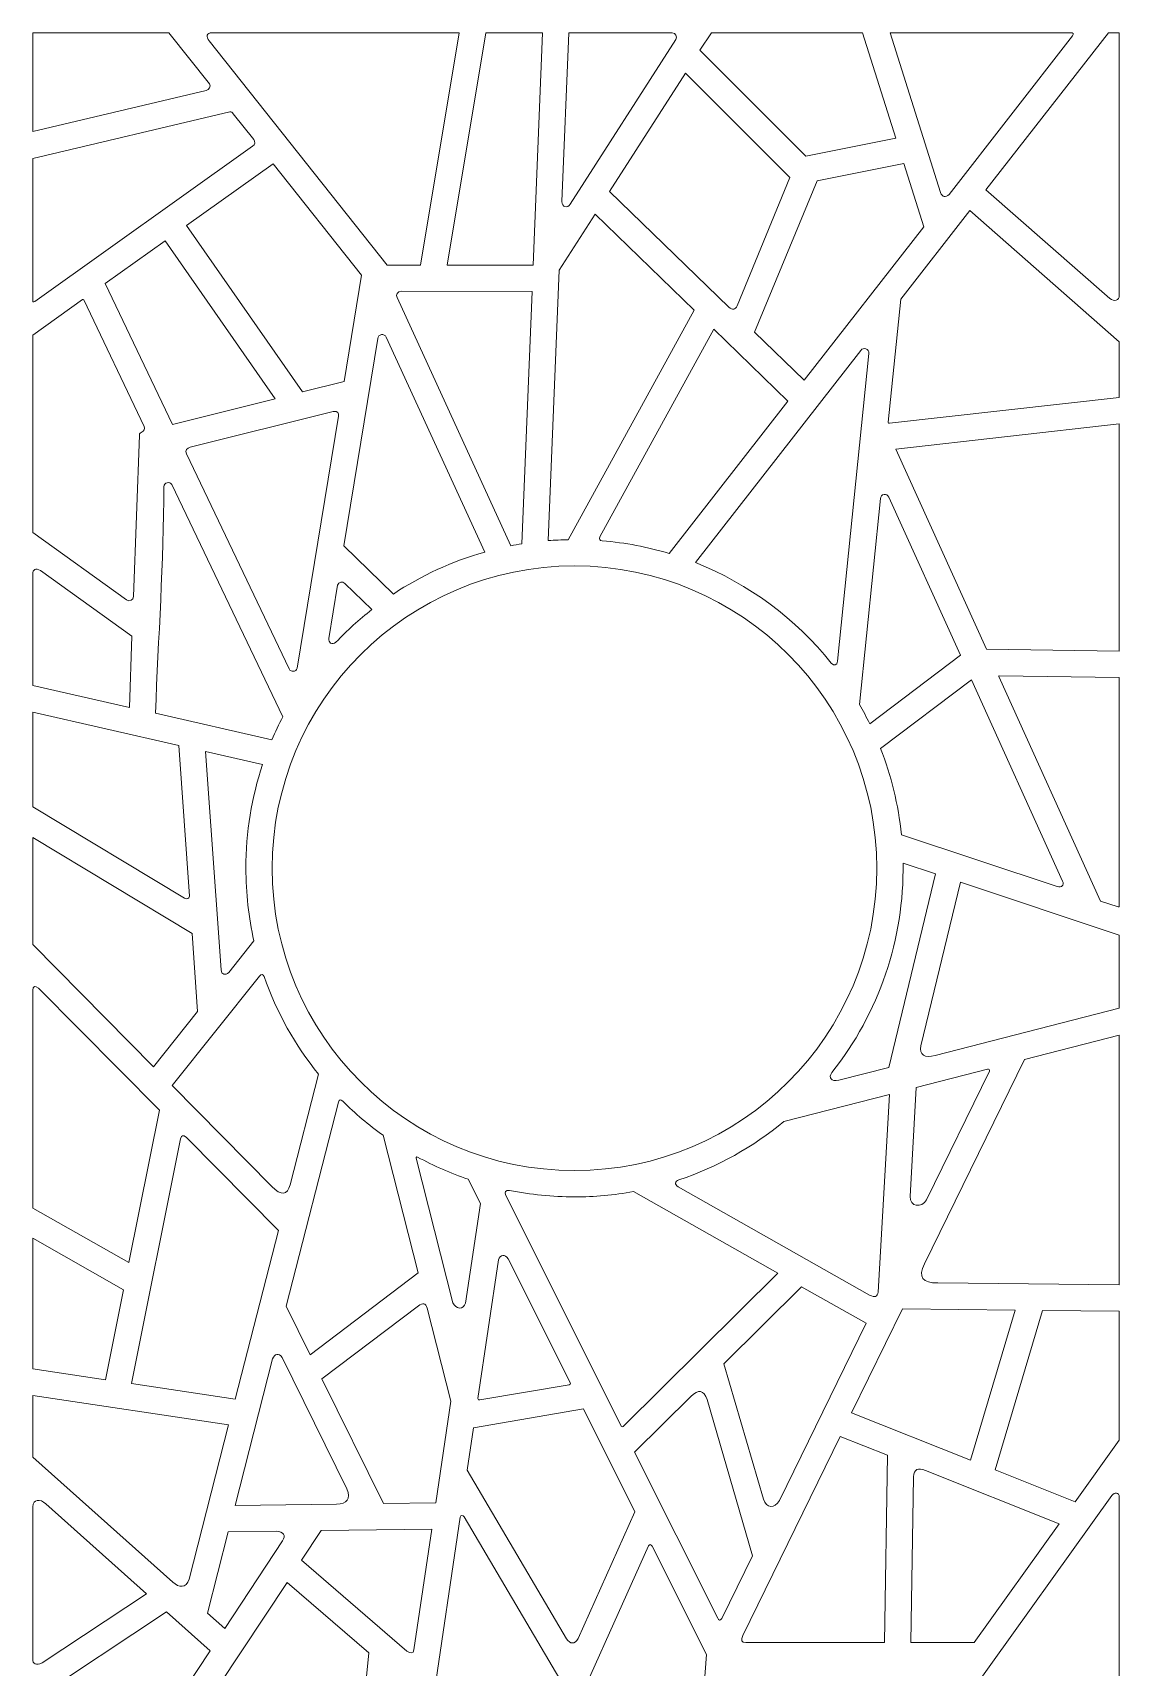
# Model space of a CAD drawing. Header units: centimetres. Extents: x -82 to 82, y -108 to 108.
# Drawn here: x 7.4 to 81.8, y -4 to 107.9 of the extents above; entities that cross this region are included whole.
import ezdxf

# ---------------------------------------------------------------- set-up
doc = ezdxf.new("R2010")
doc.units = ezdxf.units.CM
doc.header["$MEASUREMENT"] = 0
doc.layers.add('layer 1', color=7, linetype='Continuous')

msp = doc.modelspace()

# ---------------------------------------------------------------- linework, layer by layer
at = {"layer": 'layer 1', "color": 250, "lineweight": 9}
for points, knots in [([(19.27281, 103.94986), (19.48691, 103.98312), (19.59017, 104.21389), (19.49714, 104.4024), (19.49714, 104.4024), (19.49714, 104.4024), (16.7199, 107.89956), (16.7199, 107.89956), (16.7199, 107.89956), (16.7199, 107.89956), (7.39115, 107.89957), (7.39115, 107.89957), (7.39115, 107.89957), (7.39115, 107.89957), (7.39116, 101.14327), (7.39116, 101.14327), (7.39116, 101.14327), (7.39116, 101.14327), (19.27281, 103.94986), (19.27281, 103.94986)], [0, 0, 0, 0, 0.166666667, 0.166666667, 0.166666667, 0.166666667, 0.333333333, 0.333333333, 0.333333333, 0.333333333, 0.5, 0.5, 0.5, 0.5, 0.666666667, 0.666666667, 0.666666667, 0.666666667, 1, 1, 1, 1]), ([(19.46612, 107.33578), (19.46612, 107.33578), (31.65025, 91.99327), (31.65025, 91.99327), (31.65025, 91.99327), (31.65025, 91.99327), (33.95481, 91.98834), (33.95481, 91.98834), (33.95481, 91.98834), (33.95481, 91.98834), (36.58906, 107.89959), (36.58906, 107.89959), (36.58906, 107.89959), (36.58906, 107.89959), (19.67442, 107.89956), (19.67442, 107.89956), (19.67442, 107.89956), (19.27434, 107.88577), (19.26483, 107.63364), (19.46612, 107.33578)], [0, 0, 0, 0, 0.166666667, 0.166666667, 0.166666667, 0.166666667, 0.333333333, 0.333333333, 0.333333333, 0.333333333, 0.5, 0.5, 0.5, 0.5, 0.666666667, 0.666666667, 0.666666667, 0.666666667, 1, 1, 1, 1]), ([(41.65308, 91.97192), (41.65308, 91.97192), (42.29973, 107.89957), (42.29973, 107.89957), (42.29973, 107.89957), (42.29973, 107.89957), (38.41349, 107.89957), (38.41349, 107.89957), (38.41349, 107.89957), (38.41349, 107.89957), (35.77853, 91.98444), (35.77853, 91.98444), (35.77853, 91.98444), (35.77853, 91.98444), (41.65308, 91.97192), (41.65308, 91.97192)], [0, 0, 0, 0, 0.2, 0.2, 0.2, 0.2, 0.4, 0.4, 0.4, 0.4, 0.6, 0.6, 0.6, 0.6, 1, 1, 1, 1]), ([(51.42652, 107.43818), (51.55037, 107.6303), (51.41357, 107.9006), (51.17407, 107.9006), (51.17407, 107.9006), (51.17407, 107.9006), (44.10122, 107.89957), (44.10122, 107.89957), (44.10122, 107.89957), (44.10122, 107.89957), (43.632, 96.34245), (43.632, 96.34245), (43.632, 96.34245), (43.60883, 95.93878), (44.00709, 95.86374), (44.19298, 96.15418), (44.19298, 96.15418), (44.19298, 96.15418), (51.42652, 107.43818), (51.42652, 107.43818)], [0, 0, 0, 0, 0.166666667, 0.166666667, 0.166666667, 0.166666667, 0.333333333, 0.333333333, 0.333333333, 0.333333333, 0.5, 0.5, 0.5, 0.5, 0.666666667, 0.666666667, 0.666666667, 0.666666667, 1, 1, 1, 1]), ([(64.2154, 107.89958), (64.2154, 107.89958), (53.8603, 107.89957), (53.8603, 107.89957), (53.8603, 107.89957), (53.8603, 107.89957), (53.07569, 106.69532), (53.07569, 106.69532), (53.07569, 106.69532), (53.07569, 106.69532), (60.32661, 99.44752), (60.32661, 99.44752), (60.32661, 99.44752), (60.32661, 99.44752), (66.48485, 100.68016), (66.48485, 100.68016), (66.48485, 100.68016), (66.48485, 100.68016), (64.2154, 107.89958), (64.2154, 107.89958)], [0, 0, 0, 0, 0.166666667, 0.166666667, 0.166666667, 0.166666667, 0.333333333, 0.333333333, 0.333333333, 0.333333333, 0.5, 0.5, 0.5, 0.5, 0.666666667, 0.666666667, 0.666666667, 0.666666667, 1, 1, 1, 1]), ([(78.59621, 107.68035), (78.59621, 107.68035), (70.13336, 96.82374), (70.13336, 96.82374), (70.13336, 96.82374), (69.87924, 96.59995), (69.68259, 96.64293), (69.54339, 96.95266), (69.54339, 96.95266), (69.54339, 96.95266), (66.10216, 107.89956), (66.10216, 107.89956), (66.10216, 107.89956), (66.10216, 107.89956), (78.47073, 107.89955), (78.47073, 107.89955), (78.47073, 107.89955), (78.60288, 107.896), (78.69719, 107.81753), (78.59621, 107.68035)], [0, 0, 0, 0, 0.166666667, 0.166666667, 0.166666667, 0.166666667, 0.333333333, 0.333333333, 0.333333333, 0.333333333, 0.5, 0.5, 0.5, 0.5, 0.666666667, 0.666666667, 0.666666667, 0.666666667, 1, 1, 1, 1]), ([(81.13198, 89.70665), (81.13198, 89.70665), (72.66283, 97.14086), (72.66283, 97.14086), (72.66283, 97.14086), (72.66283, 97.14086), (81.04937, 107.89957), (81.04937, 107.89957), (81.04937, 107.89957), (81.04937, 107.89957), (81.79114, 107.89957), (81.79114, 107.89957), (81.79114, 107.89957), (81.79114, 107.89957), (81.79112, 89.89421), (81.79112, 89.89421), (81.79112, 89.89421), (81.78378, 89.58641), (81.46133, 89.44871), (81.13198, 89.70665)], [0, 0, 0, 0, 0.166666667, 0.166666667, 0.166666667, 0.166666667, 0.333333333, 0.333333333, 0.333333333, 0.333333333, 0.5, 0.5, 0.5, 0.5, 0.666666667, 0.666666667, 0.666666667, 0.666666667, 1, 1, 1, 1]), ([(55.05213, 89.10625), (55.05213, 89.10625), (46.89103, 97.02784), (46.89103, 97.02784), (46.89103, 97.02784), (46.89103, 97.02784), (52.08912, 105.13661), (52.08912, 105.13661), (52.08912, 105.13661), (52.08912, 105.13661), (59.23954, 97.98918), (59.23954, 97.98918), (59.23954, 97.98918), (59.23954, 97.98918), (55.61651, 89.19834), (55.61651, 89.19834), (55.61651, 89.19834), (55.49933, 88.9217), (55.31121, 88.891), (55.05213, 89.10625)], [0, 0, 0, 0, 0.166666667, 0.166666667, 0.166666667, 0.166666667, 0.333333333, 0.333333333, 0.333333333, 0.333333333, 0.5, 0.5, 0.5, 0.5, 0.666666667, 0.666666667, 0.666666667, 0.666666667, 1, 1, 1, 1]), ([(7.39114, 89.53974), (7.39114, 89.53974), (7.39114, 99.29375), (7.39114, 99.29375), (7.39114, 99.29375), (7.39114, 99.29375), (20.88266, 102.4806), (20.88266, 102.4806), (20.88266, 102.4806), (20.9797, 102.49242), (21.07543, 102.4296), (21.12277, 102.35486), (21.12277, 102.35486), (21.12277, 102.35486), (22.52311, 100.59206), (22.52311, 100.59206), (22.52311, 100.59206), (22.64993, 100.45221), (22.61576, 100.22551), (22.4501, 100.1303), (22.4501, 100.1303), (22.4501, 100.1303), (7.53793, 89.50176), (7.53793, 89.50176), (7.53793, 89.50176), (7.4529, 89.44879), (7.39285, 89.47315), (7.39114, 89.53974)], [0, 0, 0, 0, 0.125, 0.125, 0.125, 0.125, 0.25, 0.25, 0.25, 0.25, 0.375, 0.375, 0.375, 0.375, 0.5, 0.5, 0.5, 0.5, 0.625, 0.625, 0.625, 0.625, 0.75, 0.75, 0.75, 0.75, 1, 1, 1, 1]), ([(25.86072, 83.30071), (25.86072, 83.30071), (17.91654, 94.68864), (17.91654, 94.68864), (17.91654, 94.68864), (17.91654, 94.68864), (23.85182, 98.91893), (23.85182, 98.91893), (23.85182, 98.91893), (23.85182, 98.91893), (29.90785, 91.29307), (29.90785, 91.29307), (29.90785, 91.29307), (29.90785, 91.29307), (28.71653, 84.01307), (28.71653, 84.01307), (28.71653, 84.01307), (28.71653, 84.01307), (25.86072, 83.30071), (25.86072, 83.30071)], [0, 0, 0, 0, 0.166666667, 0.166666667, 0.166666667, 0.166666667, 0.333333333, 0.333333333, 0.333333333, 0.333333333, 0.5, 0.5, 0.5, 0.5, 0.666666667, 0.666666667, 0.666666667, 0.666666667, 1, 1, 1, 1]), ([(56.81864, 87.39158), (56.81864, 87.39158), (60.21276, 84.09709), (60.21276, 84.09709), (60.21276, 84.09709), (60.21276, 84.09709), (68.39727, 94.5966), (68.39727, 94.5966), (68.39727, 94.5966), (68.39727, 94.5966), (67.02773, 98.95321), (67.02773, 98.95321), (67.02773, 98.95321), (67.02773, 98.95321), (61.09415, 97.76556), (61.09415, 97.76556), (61.09415, 97.76556), (61.09415, 97.76556), (56.81864, 87.39158), (56.81864, 87.39158)], [0, 0, 0, 0, 0.166666667, 0.166666667, 0.166666667, 0.166666667, 0.333333333, 0.333333333, 0.333333333, 0.333333333, 0.5, 0.5, 0.5, 0.5, 0.666666667, 0.666666667, 0.666666667, 0.666666667, 1, 1, 1, 1]), ([(42.69986, 73.11848), (43.15014, 73.15394), (43.60421, 73.1761), (44.0615, 73.18457), (44.0615, 73.18457), (44.0615, 73.18457), (52.69049, 88.89021), (52.69049, 88.89021), (52.69049, 88.89021), (52.69049, 88.89021), (45.89981, 95.48163), (45.89981, 95.48163), (45.89981, 95.48163), (45.89981, 95.48163), (43.44139, 91.64658), (43.44139, 91.64658), (43.44139, 91.64658), (43.44139, 91.64658), (42.68968, 73.12793), (42.68968, 73.12793), (42.68968, 73.12793), (42.68999, 73.12187), (42.69339, 73.11871), (42.69986, 73.11848)], [0, 0, 0, 0, 0.142857143, 0.142857143, 0.142857143, 0.142857143, 0.285714286, 0.285714286, 0.285714286, 0.285714286, 0.428571429, 0.428571429, 0.428571429, 0.428571429, 0.571428571, 0.571428571, 0.571428571, 0.571428571, 0.714285714, 0.714285714, 0.714285714, 0.714285714, 1, 1, 1, 1]), ([(65.96558, 81.22098), (65.96558, 81.22098), (66.82464, 89.65137), (66.82464, 89.65137), (66.82464, 89.65137), (66.82464, 89.65137), (71.55438, 95.71892), (71.55438, 95.71892), (71.55438, 95.71892), (71.55438, 95.71892), (81.79114, 86.73301), (81.79114, 86.73301), (81.79114, 86.73301), (81.79114, 86.73301), (81.79115, 82.91848), (81.79115, 82.91848), (81.79115, 82.91848), (81.79115, 82.91848), (66.05479, 81.15339), (66.05479, 81.15339), (66.05479, 81.15339), (65.98462, 81.14756), (65.96341, 81.1652), (65.96558, 81.22098)], [0, 0, 0, 0, 0.142857143, 0.142857143, 0.142857143, 0.142857143, 0.285714286, 0.285714286, 0.285714286, 0.285714286, 0.428571429, 0.428571429, 0.428571429, 0.428571429, 0.571428571, 0.571428571, 0.571428571, 0.571428571, 0.714285714, 0.714285714, 0.714285714, 0.714285714, 1, 1, 1, 1]), ([(23.9914, 82.83442), (23.9914, 82.83442), (16.45071, 93.64391), (16.45071, 93.64391), (16.45071, 93.64391), (16.45071, 93.64391), (12.35102, 90.72185), (12.35102, 90.72185), (12.35102, 90.72185), (12.35102, 90.72185), (16.95803, 81.07997), (16.95803, 81.07997), (16.95803, 81.07997), (16.95803, 81.07997), (23.9914, 82.83442), (23.9914, 82.83442)], [0, 0, 0, 0, 0.2, 0.2, 0.2, 0.2, 0.4, 0.4, 0.4, 0.4, 0.6, 0.6, 0.6, 0.6, 1, 1, 1, 1]), ([(10.80588, 89.62051), (10.80588, 89.62051), (7.39114, 87.18676), (7.39114, 87.18676), (7.39114, 87.18676), (7.39114, 87.18676), (7.39116, 73.6663), (7.39116, 73.6663), (7.39116, 73.6663), (7.39116, 73.6663), (13.81244, 69.06248), (13.81244, 69.06248), (13.81244, 69.06248), (14.00285, 68.9222), (14.29076, 69.0573), (14.29076, 69.30491), (14.29076, 69.30491), (14.29076, 69.30491), (14.70275, 80.3487), (14.70275, 80.3487), (14.70275, 80.3487), (14.70305, 80.46022), (14.76627, 80.53222), (14.89237, 80.5647), (14.89237, 80.5647), (14.98672, 80.61527), (15.0967, 80.75419), (15.02821, 80.94388), (15.02821, 80.94388), (15.02821, 80.94388), (10.89224, 89.59943), (10.89224, 89.59943), (10.89224, 89.59943), (10.87654, 89.63249), (10.84399, 89.64519), (10.80588, 89.62051)], [0, 0, 0, 0, 0.1, 0.1, 0.1, 0.1, 0.2, 0.2, 0.2, 0.2, 0.3, 0.3, 0.3, 0.3, 0.4, 0.4, 0.4, 0.4, 0.5, 0.5, 0.5, 0.5, 0.6, 0.6, 0.6, 0.6, 0.7, 0.7, 0.7, 0.7, 0.8, 0.8, 0.8, 0.8, 1, 1, 1, 1]), ([(32.33563, 89.75845), (32.23887, 89.95366), (32.38232, 90.19666), (32.61083, 90.19116), (32.61083, 90.19116), (32.61083, 90.19116), (41.58004, 90.17211), (41.58004, 90.17211), (41.58004, 90.17211), (41.58004, 90.17211), (40.88086, 72.90081), (40.88086, 72.90081), (40.88086, 72.90081), (40.62951, 72.8603), (40.37955, 72.81559), (40.13105, 72.76681), (40.13105, 72.76681), (40.13105, 72.76681), (32.33563, 89.75845), (32.33563, 89.75845)], [0, 0, 0, 0, 0.166666667, 0.166666667, 0.166666667, 0.166666667, 0.333333333, 0.333333333, 0.333333333, 0.333333333, 0.5, 0.5, 0.5, 0.5, 0.666666667, 0.666666667, 0.666666667, 0.666666667, 1, 1, 1, 1]), ([(31.02127, 86.95111), (31.03748, 87.27067), (31.48204, 87.3377), (31.59913, 87.048), (31.59913, 87.048), (31.59913, 87.048), (38.34821, 72.34023), (38.34821, 72.34023), (38.34821, 72.34023), (36.09838, 71.70326), (33.9915, 70.7233), (32.08758, 69.46316), (32.08758, 69.46316), (32.08758, 69.46316), (28.70092, 72.77193), (28.70092, 72.77193), (28.70092, 72.77193), (28.70092, 72.77193), (31.02127, 86.95111), (31.02127, 86.95111)], [0, 0, 0, 0, 0.166666667, 0.166666667, 0.166666667, 0.166666667, 0.333333333, 0.333333333, 0.333333333, 0.333333333, 0.5, 0.5, 0.5, 0.5, 0.666666667, 0.666666667, 0.666666667, 0.666666667, 1, 1, 1, 1]), ([(46.22313, 73.38536), (46.22313, 73.38536), (54.0298, 87.59016), (54.0298, 87.59016), (54.0298, 87.59016), (54.0298, 87.59016), (59.0996, 82.66907), (59.0996, 82.66907), (59.0996, 82.66907), (59.0996, 82.66907), (50.96913, 72.24049), (50.96913, 72.24049), (50.96913, 72.24049), (49.50093, 72.68157), (47.96959, 72.9767), (46.39208, 73.10901), (46.39208, 73.10901), (46.20881, 73.12647), (46.1525, 73.2186), (46.22313, 73.38536)], [0, 0, 0, 0, 0.166666667, 0.166666667, 0.166666667, 0.166666667, 0.333333333, 0.333333333, 0.333333333, 0.333333333, 0.5, 0.5, 0.5, 0.5, 0.666666667, 0.666666667, 0.666666667, 0.666666667, 1, 1, 1, 1]), ([(62.49005, 64.86967), (62.49005, 64.86967), (64.63565, 85.92575), (64.63565, 85.92575), (64.63565, 85.92575), (64.67864, 86.24724), (64.26325, 86.40199), (64.09061, 86.1441), (64.09061, 86.1441), (64.09061, 86.1441), (52.76519, 71.61633), (52.76519, 71.61633), (52.76519, 71.61633), (56.43583, 70.16276), (59.63336, 67.77041), (62.06185, 64.73651), (62.06185, 64.73651), (62.28157, 64.52071), (62.45854, 64.57364), (62.49005, 64.86967)], [0, 0, 0, 0, 0.166666667, 0.166666667, 0.166666667, 0.166666667, 0.333333333, 0.333333333, 0.333333333, 0.333333333, 0.5, 0.5, 0.5, 0.5, 0.666666667, 0.666666667, 0.666666667, 0.666666667, 1, 1, 1, 1]), ([(17.9141, 79.06825), (17.79068, 79.28267), (17.96605, 79.46391), (18.17201, 79.52687), (18.17201, 79.52687), (18.17201, 79.52687), (27.97513, 81.97303), (27.97513, 81.97303), (27.97513, 81.97303), (28.30128, 82.03229), (28.34803, 81.81931), (28.32684, 81.64192), (28.32684, 81.64192), (28.32684, 81.64192), (25.5042, 64.38366), (25.5042, 64.38366), (25.5042, 64.38366), (25.42879, 64.12549), (25.07236, 64.09406), (24.94987, 64.32958), (24.94987, 64.32958), (24.94987, 64.32958), (17.9141, 79.06825), (17.9141, 79.06825)], [0, 0, 0, 0, 0.142857143, 0.142857143, 0.142857143, 0.142857143, 0.285714286, 0.285714286, 0.285714286, 0.285714286, 0.428571429, 0.428571429, 0.428571429, 0.428571429, 0.571428571, 0.571428571, 0.571428571, 0.571428571, 0.714285714, 0.714285714, 0.714285714, 0.714285714, 1, 1, 1, 1]), ([(81.79115, 65.55634), (81.79115, 65.55634), (81.79114, 81.10727), (81.79114, 81.10727), (81.79114, 81.10727), (81.79114, 81.10727), (66.49599, 79.39174), (66.49599, 79.39174), (66.49599, 79.39174), (66.49599, 79.39174), (72.70487, 65.67705), (72.70487, 65.67705), (72.70487, 65.67705), (72.70487, 65.67705), (81.79115, 65.55634), (81.79115, 65.55634)], [0, 0, 0, 0, 0.2, 0.2, 0.2, 0.2, 0.4, 0.4, 0.4, 0.4, 0.6, 0.6, 0.6, 0.6, 1, 1, 1, 1]), ([(16.92256, 76.96096), (16.76828, 77.20821), (16.36786, 77.10551), (16.36786, 76.8024), (16.36786, 76.8024), (16.36786, 71.68488), (15.99205, 66.43981), (15.79481, 61.29678), (15.79481, 61.29678), (15.79481, 61.29678), (23.7719, 59.4815), (23.7719, 59.4815), (23.7719, 59.4815), (24.00024, 60.01858), (24.24882, 60.54498), (24.51672, 61.0597), (24.51672, 61.0597), (24.51672, 61.0597), (16.92256, 76.96096), (16.92256, 76.96096)], [0, 0, 0, 0, 0.166666667, 0.166666667, 0.166666667, 0.166666667, 0.333333333, 0.333333333, 0.333333333, 0.333333333, 0.5, 0.5, 0.5, 0.5, 0.666666667, 0.666666667, 0.666666667, 0.666666667, 1, 1, 1, 1]), ([(65.43288, 75.99389), (65.44122, 76.31741), (65.89098, 76.39148), (66.01052, 76.0996), (66.01052, 76.0996), (66.01052, 76.0996), (70.90879, 65.27997), (70.90879, 65.27997), (70.90879, 65.27997), (70.90879, 65.27997), (64.70039, 60.58142), (64.70039, 60.58142), (64.70039, 60.58142), (64.48015, 61.03046), (64.24537, 61.47109), (63.99669, 61.90269), (63.99669, 61.90269), (63.99669, 61.90269), (65.43288, 75.99389), (65.43288, 75.99389)], [0, 0, 0, 0, 0.166666667, 0.166666667, 0.166666667, 0.166666667, 0.333333333, 0.333333333, 0.333333333, 0.333333333, 0.5, 0.5, 0.5, 0.5, 0.666666667, 0.666666667, 0.666666667, 0.666666667, 1, 1, 1, 1]), ([(7.39116, 70.82063), (7.39116, 70.82063), (7.39116, 63.21003), (7.39116, 63.21003), (7.39116, 63.21003), (7.39116, 63.21003), (14.0088, 61.7034), (14.0088, 61.7034), (14.0088, 61.7034), (14.0088, 61.7034), (14.19018, 66.57691), (14.19018, 66.57691), (14.19018, 66.57691), (14.19018, 66.57691), (7.91904, 71.07305), (7.91904, 71.07305), (7.91904, 71.07305), (7.60437, 71.24869), (7.40271, 71.15172), (7.39116, 70.82063)], [0, 0, 0, 0, 0.166666667, 0.166666667, 0.166666667, 0.166666667, 0.333333333, 0.333333333, 0.333333333, 0.333333333, 0.5, 0.5, 0.5, 0.5, 0.666666667, 0.666666667, 0.666666667, 0.666666667, 1, 1, 1, 1]), ([(23.78768, 50.68656), (23.78768, 62.11693), (33.05731, 71.38656), (44.48768, 71.38656), (44.48768, 71.38656), (55.91805, 71.38656), (65.18768, 62.11693), (65.18768, 50.68656), (65.18768, 50.68656), (65.18768, 39.25619), (55.91805, 29.98656), (44.48768, 29.98656), (44.48768, 29.98656), (33.05731, 29.98656), (23.78768, 39.25619), (23.78768, 50.68656)], [0, 0, 0, 0, 0.2, 0.2, 0.2, 0.2, 0.4, 0.4, 0.4, 0.4, 0.6, 0.6, 0.6, 0.6, 1, 1, 1, 1]), ([(27.6622, 66.42458), (27.61405, 66.14017), (27.88899, 65.94361), (28.15785, 66.16492), (28.15785, 66.16492), (28.91806, 66.96682), (29.7367, 67.71277), (30.60688, 68.39595), (30.60688, 68.39595), (30.60688, 68.39595), (28.76728, 70.19116), (28.76728, 70.19116), (28.76728, 70.19116), (28.61368, 70.3576), (28.32257, 70.29505), (28.25894, 70.0713), (28.25894, 70.0713), (28.25894, 70.0713), (27.6622, 66.42458), (27.6622, 66.42458)], [0, 0, 0, 0, 0.166666667, 0.166666667, 0.166666667, 0.166666667, 0.333333333, 0.333333333, 0.333333333, 0.333333333, 0.5, 0.5, 0.5, 0.5, 0.666666667, 0.666666667, 0.666666667, 0.666666667, 1, 1, 1, 1]), ([(73.56648, 63.86552), (73.56648, 63.86552), (81.79114, 63.75627), (81.79114, 63.75627), (81.79114, 63.75627), (81.79114, 63.75627), (81.79113, 48.07027), (81.79113, 48.07027), (81.79113, 48.07027), (81.78874, 48.03182), (81.76422, 48.02014), (81.71757, 48.03523), (81.71757, 48.03523), (81.71757, 48.03523), (80.50969, 48.43717), (80.50969, 48.43717), (80.50969, 48.43717), (80.50969, 48.43717), (73.54258, 63.82657), (73.54258, 63.82657), (73.54258, 63.82657), (73.53329, 63.85091), (73.54126, 63.8639), (73.56648, 63.86552)], [0, 0, 0, 0, 0.142857143, 0.142857143, 0.142857143, 0.142857143, 0.285714286, 0.285714286, 0.285714286, 0.285714286, 0.428571429, 0.428571429, 0.428571429, 0.428571429, 0.571428571, 0.571428571, 0.571428571, 0.571428571, 0.714285714, 0.714285714, 0.714285714, 0.714285714, 1, 1, 1, 1]), ([(77.53693, 49.43644), (77.53693, 49.43644), (66.87268, 52.97475), (66.87268, 52.97475), (66.87268, 52.97475), (66.66386, 55.04121), (66.17536, 57.02544), (65.44564, 58.88849), (65.44564, 58.88849), (65.44564, 58.88849), (71.66992, 63.59868), (71.66992, 63.59868), (71.66992, 63.59868), (71.66992, 63.59868), (77.91163, 49.8115), (77.91163, 49.8115), (77.91163, 49.8115), (78.01462, 49.51282), (77.85975, 49.33625), (77.53693, 49.43644)], [0, 0, 0, 0, 0.166666667, 0.166666667, 0.166666667, 0.166666667, 0.333333333, 0.333333333, 0.333333333, 0.333333333, 0.5, 0.5, 0.5, 0.5, 0.666666667, 0.666666667, 0.666666667, 0.666666667, 1, 1, 1, 1]), ([(17.78933, 48.62614), (17.78933, 48.62614), (7.39115, 54.89029), (7.39115, 54.89029), (7.39115, 54.89029), (7.39115, 54.89029), (7.39115, 61.36404), (7.39115, 61.36404), (7.39115, 61.36404), (7.39115, 61.36404), (17.39361, 59.08677), (17.39361, 59.08677), (17.39361, 59.08677), (17.39361, 59.08677), (18.12525, 48.77336), (18.12525, 48.77336), (18.12525, 48.77336), (18.09693, 48.60614), (17.98494, 48.55707), (17.78933, 48.62614)], [0, 0, 0, 0, 0.166666667, 0.166666667, 0.166666667, 0.166666667, 0.333333333, 0.333333333, 0.333333333, 0.333333333, 0.5, 0.5, 0.5, 0.5, 0.666666667, 0.666666667, 0.666666667, 0.666666667, 1, 1, 1, 1]), ([(20.28811, 43.72252), (20.28811, 43.72252), (19.2277, 58.66921), (19.2277, 58.66921), (19.2277, 58.66921), (19.2277, 58.66921), (23.12947, 57.78151), (23.12947, 57.78151), (23.12947, 57.78151), (22.38875, 55.55092), (21.98769, 53.16548), (21.98769, 50.68656), (21.98769, 50.68656), (21.98769, 48.97714), (22.17832, 47.31245), (22.53961, 45.71204), (22.53961, 45.71204), (22.53961, 45.71204), (20.81789, 43.55375), (20.81789, 43.55375), (20.81789, 43.55375), (20.57483, 43.32791), (20.31265, 43.40985), (20.28811, 43.72252)], [0, 0, 0, 0, 0.142857143, 0.142857143, 0.142857143, 0.142857143, 0.285714286, 0.285714286, 0.285714286, 0.285714286, 0.428571429, 0.428571429, 0.428571429, 0.428571429, 0.571428571, 0.571428571, 0.571428571, 0.571428571, 0.714285714, 0.714285714, 0.714285714, 0.714285714, 1, 1, 1, 1]), ([(15.66009, 37.0881), (15.66009, 37.0881), (18.68521, 40.88029), (18.68521, 40.88029), (18.68521, 40.88029), (18.68521, 40.88029), (18.30687, 46.21304), (18.30687, 46.21304), (18.30687, 46.21304), (18.30687, 46.21304), (7.39115, 52.789), (7.39115, 52.789), (7.39115, 52.789), (7.39115, 52.789), (7.39116, 45.45373), (7.39116, 45.45373), (7.39116, 45.45373), (7.39116, 45.45373), (15.66009, 37.0881), (15.66009, 37.0881)], [0, 0, 0, 0, 0.166666667, 0.166666667, 0.166666667, 0.166666667, 0.333333333, 0.333333333, 0.333333333, 0.333333333, 0.5, 0.5, 0.5, 0.5, 0.666666667, 0.666666667, 0.666666667, 0.666666667, 1, 1, 1, 1]), ([(62.11073, 36.69889), (65.33427, 40.75923), (67.06505, 45.83551), (66.98495, 51.03994), (66.98495, 51.03994), (66.98495, 51.03994), (69.1977, 50.30411), (69.1977, 50.30411), (69.1977, 50.30411), (69.1977, 50.30411), (66.00231, 37.0505), (66.00231, 37.0505), (66.00231, 37.0505), (66.00231, 37.0505), (62.58095, 36.17048), (62.58095, 36.17048), (62.58095, 36.17048), (62.06224, 36.07356), (61.84988, 36.32247), (62.11073, 36.69889)], [0, 0, 0, 0, 0.166666667, 0.166666667, 0.166666667, 0.166666667, 0.333333333, 0.333333333, 0.333333333, 0.333333333, 0.5, 0.5, 0.5, 0.5, 0.666666667, 0.666666667, 0.666666667, 0.666666667, 1, 1, 1, 1]), ([(68.20783, 38.51855), (68.20783, 38.51855), (70.91177, 49.73375), (70.91177, 49.73375), (70.91177, 49.73375), (70.91177, 49.73375), (81.79114, 46.11375), (81.79114, 46.11375), (81.79114, 46.11375), (81.79114, 46.11375), (81.79114, 41.11156), (81.79114, 41.11156), (81.79114, 41.11156), (81.79114, 41.11156), (69.17981, 37.86778), (69.17981, 37.86778), (69.17981, 37.86778), (68.47702, 37.66961), (68.06715, 37.9209), (68.20783, 38.51855)], [0, 0, 0, 0, 0.166666667, 0.166666667, 0.166666667, 0.166666667, 0.333333333, 0.333333333, 0.333333333, 0.333333333, 0.5, 0.5, 0.5, 0.5, 0.666666667, 0.666666667, 0.666666667, 0.666666667, 1, 1, 1, 1]), ([(7.39115, 42.33017), (7.39115, 42.33017), (7.39115, 27.41999), (7.39115, 27.41999), (7.39115, 27.41999), (7.39115, 27.41999), (13.97277, 23.68157), (13.97277, 23.68157), (13.97277, 23.68157), (13.97277, 23.68157), (16.06258, 34.12051), (16.06258, 34.12051), (16.06258, 34.12051), (16.06258, 34.12051), (7.79915, 42.48055), (7.79915, 42.48055), (7.79915, 42.48055), (7.54948, 42.6654), (7.41348, 42.61529), (7.39115, 42.33017)], [0, 0, 0, 0, 0.166666667, 0.166666667, 0.166666667, 0.166666667, 0.333333333, 0.333333333, 0.333333333, 0.333333333, 0.5, 0.5, 0.5, 0.5, 0.666666667, 0.666666667, 0.666666667, 0.666666667, 1, 1, 1, 1]), ([(23.76928, 28.88406), (23.76928, 28.88406), (16.93427, 35.79901), (16.93427, 35.79901), (16.93427, 35.79901), (16.93427, 35.79901), (22.91091, 43.29251), (22.91091, 43.29251), (22.91091, 43.29251), (23.05187, 43.46151), (23.16104, 43.45454), (23.23839, 43.2716), (23.23839, 43.2716), (24.09459, 40.81801), (25.36381, 38.55794), (26.96263, 36.57472), (26.96263, 36.57472), (26.96263, 36.57472), (25.02305, 29.01579), (25.02305, 29.01579), (25.02305, 29.01579), (24.82356, 28.29117), (24.40563, 28.24727), (23.76928, 28.88406)], [0, 0, 0, 0, 0.142857143, 0.142857143, 0.142857143, 0.142857143, 0.285714286, 0.285714286, 0.285714286, 0.285714286, 0.428571429, 0.428571429, 0.428571429, 0.428571429, 0.571428571, 0.571428571, 0.571428571, 0.571428571, 0.714285714, 0.714285714, 0.714285714, 0.714285714, 1, 1, 1, 1]), ([(68.45676, 23.60557), (68.45676, 23.60557), (75.2933, 37.58167), (75.2933, 37.58167), (75.2933, 37.58167), (75.2933, 37.58167), (81.79114, 39.25298), (81.79114, 39.25298), (81.79114, 39.25298), (81.79114, 39.25298), (81.79114, 22.15242), (81.79114, 22.15242), (81.79114, 22.15242), (81.79114, 22.15242), (69.37397, 22.29331), (69.37397, 22.29331), (69.37397, 22.29331), (68.31432, 22.28437), (67.98193, 22.66731), (68.45676, 23.60557)], [0, 0, 0, 0, 0.166666667, 0.166666667, 0.166666667, 0.166666667, 0.333333333, 0.333333333, 0.333333333, 0.333333333, 0.5, 0.5, 0.5, 0.5, 0.666666667, 0.666666667, 0.666666667, 0.666666667, 1, 1, 1, 1]), ([(72.76535, 36.93144), (72.76535, 36.93144), (67.87675, 35.67404), (67.87675, 35.67404), (67.87675, 35.67404), (67.87675, 35.67404), (67.46375, 28.21117), (67.46375, 28.21117), (67.46375, 28.21117), (67.45711, 27.49311), (68.23453, 27.39698), (68.59819, 27.9843), (68.59819, 27.9843), (68.59819, 27.9843), (72.9047, 36.79504), (72.9047, 36.79504), (72.9047, 36.79504), (72.93286, 36.89476), (72.8864, 36.94023), (72.76535, 36.93144)], [0, 0, 0, 0, 0.166666667, 0.166666667, 0.166666667, 0.166666667, 0.333333333, 0.333333333, 0.333333333, 0.333333333, 0.5, 0.5, 0.5, 0.5, 0.666666667, 0.666666667, 0.666666667, 0.666666667, 1, 1, 1, 1]), ([(28.33141, 34.66801), (28.33141, 34.66801), (24.74572, 20.69193), (24.74572, 20.69193), (24.74572, 20.69193), (24.74572, 20.69193), (26.38826, 17.36048), (26.38826, 17.36048), (26.38826, 17.36048), (26.38826, 17.36048), (33.78543, 22.97303), (33.78543, 22.97303), (33.78543, 22.97303), (33.78543, 22.97303), (31.38009, 32.39775), (31.38009, 32.39775), (31.38009, 32.39775), (30.39617, 33.10433), (29.47167, 33.88705), (28.61531, 34.7394), (28.61531, 34.7394), (28.479, 34.86823), (28.38437, 34.84442), (28.33141, 34.66801)], [0, 0, 0, 0, 0.142857143, 0.142857143, 0.142857143, 0.142857143, 0.285714286, 0.285714286, 0.285714286, 0.285714286, 0.428571429, 0.428571429, 0.428571429, 0.428571429, 0.571428571, 0.571428571, 0.571428571, 0.571428571, 0.714285714, 0.714285714, 0.714285714, 0.714285714, 1, 1, 1, 1]), ([(65.27935, 21.66691), (65.27935, 21.66691), (66.04691, 35.2034), (66.04691, 35.2034), (66.04691, 35.2034), (66.04691, 35.2034), (58.82391, 33.34425), (58.82391, 33.34425), (58.82391, 33.34425), (56.71609, 31.59941), (54.28631, 30.23321), (51.63549, 29.34575), (51.63549, 29.34575), (51.33805, 29.22318), (51.32042, 29.06816), (51.58262, 28.88073), (51.58262, 28.88073), (51.58262, 28.88073), (64.69785, 21.45842), (64.69785, 21.45842), (64.69785, 21.45842), (65.05006, 21.26998), (65.24389, 21.33947), (65.27935, 21.66691)], [0, 0, 0, 0, 0.142857143, 0.142857143, 0.142857143, 0.142857143, 0.285714286, 0.285714286, 0.285714286, 0.285714286, 0.428571429, 0.428571429, 0.428571429, 0.428571429, 0.571428571, 0.571428571, 0.571428571, 0.571428571, 0.714285714, 0.714285714, 0.714285714, 0.714285714, 1, 1, 1, 1]), ([(17.50607, 32.16193), (17.50607, 32.16193), (14.14968, 15.39639), (14.14968, 15.39639), (14.14968, 15.39639), (14.14968, 15.39639), (21.25485, 14.32852), (21.25485, 14.32852), (21.25485, 14.32852), (21.25485, 14.32852), (24.21628, 25.87145), (24.21628, 25.87145), (24.21628, 25.87145), (24.21628, 25.87145), (17.91148, 32.24996), (17.91148, 32.24996), (17.91148, 32.24996), (17.71021, 32.4451), (17.57508, 32.41576), (17.50607, 32.16193)], [0, 0, 0, 0, 0.166666667, 0.166666667, 0.166666667, 0.166666667, 0.333333333, 0.333333333, 0.333333333, 0.333333333, 0.5, 0.5, 0.5, 0.5, 0.666666667, 0.666666667, 0.666666667, 0.666666667, 1, 1, 1, 1]), ([(36.16259, 20.93714), (36.16259, 20.93714), (33.63915, 30.82262), (33.63915, 30.82262), (33.63915, 30.82262), (33.63374, 30.91068), (33.66928, 30.94001), (33.74579, 30.91061), (33.74579, 30.91061), (34.84806, 30.31044), (36.00601, 29.80076), (37.20997, 29.38927), (37.20997, 29.38927), (37.20997, 29.38927), (38.0428, 27.72799), (38.0428, 27.72799), (38.0428, 27.72799), (38.0428, 27.72799), (37.02862, 20.91582), (37.02862, 20.91582), (37.02862, 20.91582), (36.90153, 20.43678), (36.34934, 20.47317), (36.16259, 20.93714)], [0, 0, 0, 0, 0.142857143, 0.142857143, 0.142857143, 0.142857143, 0.285714286, 0.285714286, 0.285714286, 0.285714286, 0.428571429, 0.428571429, 0.428571429, 0.428571429, 0.571428571, 0.571428571, 0.571428571, 0.571428571, 0.714285714, 0.714285714, 0.714285714, 0.714285714, 1, 1, 1, 1]), ([(47.708, 12.4645), (47.708, 12.4645), (39.78217, 28.27476), (39.78217, 28.27476), (39.78217, 28.27476), (39.68298, 28.53492), (39.76865, 28.65204), (40.03917, 28.62609), (40.03917, 28.62609), (41.47725, 28.33723), (42.96479, 28.18458), (44.48768, 28.18458), (44.48768, 28.18458), (45.86352, 28.18458), (47.21058, 28.30814), (48.51833, 28.54478), (48.51833, 28.54478), (48.51833, 28.54478), (58.4112, 22.94798), (58.4112, 22.94798), (58.4112, 22.94798), (58.4112, 22.94798), (47.81442, 12.44933), (47.81442, 12.44933), (47.81442, 12.44933), (47.77012, 12.42121), (47.73465, 12.42627), (47.708, 12.4645)], [0, 0, 0, 0, 0.125, 0.125, 0.125, 0.125, 0.25, 0.25, 0.25, 0.25, 0.375, 0.375, 0.375, 0.375, 0.5, 0.5, 0.5, 0.5, 0.625, 0.625, 0.625, 0.625, 0.75, 0.75, 0.75, 0.75, 1, 1, 1, 1]), ([(7.39115, 25.34995), (7.39115, 25.34995), (7.39115, 16.41218), (7.39115, 16.41218), (7.39115, 16.41218), (7.39115, 16.41218), (12.36774, 15.66421), (12.36774, 15.66421), (12.36774, 15.66421), (12.36774, 15.66421), (13.60067, 21.82285), (13.60067, 21.82285), (13.60067, 21.82285), (13.60067, 21.82285), (7.39115, 25.34995), (7.39115, 25.34995)], [0, 0, 0, 0, 0.2, 0.2, 0.2, 0.2, 0.4, 0.4, 0.4, 0.4, 0.6, 0.6, 0.6, 0.6, 1, 1, 1, 1]), ([(39.28906, 23.87525), (39.28906, 23.87525), (37.87578, 14.38226), (37.87578, 14.38226), (37.87578, 14.38226), (37.87093, 14.29634), (37.91714, 14.26131), (38.01443, 14.27721), (38.01443, 14.27721), (38.01443, 14.27721), (44.12494, 15.31898), (44.12494, 15.31898), (44.12494, 15.31898), (44.18476, 15.33971), (44.21114, 15.37921), (44.20408, 15.43749), (44.20408, 15.43749), (44.20408, 15.43749), (39.93903, 23.94534), (39.93903, 23.94534), (39.93903, 23.94534), (39.73072, 24.27202), (39.38315, 24.22995), (39.28906, 23.87525)], [0, 0, 0, 0, 0.142857143, 0.142857143, 0.142857143, 0.142857143, 0.285714286, 0.285714286, 0.285714286, 0.285714286, 0.428571429, 0.428571429, 0.428571429, 0.428571429, 0.571428571, 0.571428571, 0.571428571, 0.571428571, 0.714285714, 0.714285714, 0.714285714, 0.714285714, 1, 1, 1, 1]), ([(57.42041, 7.48956), (57.42041, 7.48956), (54.72413, 16.76139), (54.72413, 16.76139), (54.72413, 16.76139), (54.72413, 16.76139), (60.03881, 22.02687), (60.03881, 22.02687), (60.03881, 22.02687), (60.03881, 22.02687), (64.45747, 19.52622), (64.45747, 19.52622), (64.45747, 19.52622), (64.45747, 19.52622), (58.5191, 7.39102), (58.5191, 7.39102), (58.5191, 7.39102), (58.17263, 6.83328), (57.65251, 6.8405), (57.42041, 7.48956)], [0, 0, 0, 0, 0.166666667, 0.166666667, 0.166666667, 0.166666667, 0.333333333, 0.333333333, 0.333333333, 0.333333333, 0.5, 0.5, 0.5, 0.5, 0.666666667, 0.666666667, 0.666666667, 0.666666667, 1, 1, 1, 1]), ([(33.80482, 20.72836), (33.80482, 20.72836), (27.19893, 15.71623), (27.19893, 15.71623), (27.19893, 15.71623), (27.19893, 15.71623), (31.4033, 7.18882), (31.4033, 7.18882), (31.4033, 7.18882), (31.4033, 7.18882), (34.99256, 7.23956), (34.99256, 7.23956), (34.99256, 7.23956), (34.99256, 7.23956), (36.0272, 14.1893), (36.0272, 14.1893), (36.0272, 14.1893), (36.0272, 14.1893), (34.39994, 20.56517), (34.39994, 20.56517), (34.39994, 20.56517), (34.31697, 20.90529), (34.08374, 20.95585), (33.80482, 20.72836)], [0, 0, 0, 0, 0.142857143, 0.142857143, 0.142857143, 0.142857143, 0.285714286, 0.285714286, 0.285714286, 0.285714286, 0.428571429, 0.428571429, 0.428571429, 0.428571429, 0.571428571, 0.571428571, 0.571428571, 0.571428571, 0.714285714, 0.714285714, 0.714285714, 0.714285714, 1, 1, 1, 1]), ([(63.46591, 13.40272), (63.46591, 13.40272), (66.94781, 20.52084), (66.94781, 20.52084), (66.94781, 20.52084), (66.94781, 20.52084), (74.66859, 20.43322), (74.66859, 20.43322), (74.66859, 20.43322), (74.66859, 20.43322), (71.60858, 10.15438), (71.60858, 10.15438), (71.60858, 10.15438), (71.60858, 10.15438), (63.46591, 13.40272), (63.46591, 13.40272)], [0, 0, 0, 0, 0.2, 0.2, 0.2, 0.2, 0.4, 0.4, 0.4, 0.4, 0.6, 0.6, 0.6, 0.6, 1, 1, 1, 1]), ([(81.79114, 20.3524), (81.79114, 20.3524), (81.79115, 11.52944), (81.79115, 11.52944), (81.79115, 11.52944), (81.79115, 11.52944), (78.75976, 7.30158), (78.75976, 7.30158), (78.75976, 7.30158), (78.75976, 7.30158), (73.28715, 9.48474), (73.28715, 9.48474), (73.28715, 9.48474), (73.28715, 9.48474), (76.54026, 20.412), (76.54026, 20.412), (76.54026, 20.412), (76.54026, 20.412), (81.79114, 20.3524), (81.79114, 20.3524)], [0, 0, 0, 0, 0.166666667, 0.166666667, 0.166666667, 0.166666667, 0.333333333, 0.333333333, 0.333333333, 0.333333333, 0.5, 0.5, 0.5, 0.5, 0.666666667, 0.666666667, 0.666666667, 0.666666667, 1, 1, 1, 1]), ([(28.90586, 8.18387), (29.17408, 7.50495), (28.91538, 7.15807), (28.18114, 7.14327), (28.18114, 7.14327), (28.18114, 7.14327), (21.24455, 7.04521), (21.24455, 7.04521), (21.24455, 7.04521), (21.24455, 7.04521), (23.82136, 17.08895), (23.82136, 17.08895), (23.82136, 17.08895), (23.93237, 17.46064), (24.25637, 17.50575), (24.46306, 17.19496), (24.46306, 17.19496), (24.46306, 17.19496), (28.90586, 8.18387), (28.90586, 8.18387)], [0, 0, 0, 0, 0.166666667, 0.166666667, 0.166666667, 0.166666667, 0.333333333, 0.333333333, 0.333333333, 0.333333333, 0.5, 0.5, 0.5, 0.5, 0.666666667, 0.666666667, 0.666666667, 0.666666667, 1, 1, 1, 1]), ([(18.09547, 2.014), (18.09547, 2.014), (20.80522, 12.57596), (20.80522, 12.57596), (20.80522, 12.57596), (20.80522, 12.57596), (7.39114, 14.59211), (7.39114, 14.59211), (7.39114, 14.59211), (7.39114, 14.59211), (7.39116, 10.3682), (7.39116, 10.3682), (7.39116, 10.3682), (7.39116, 10.3682), (16.98435, 1.80497), (16.98435, 1.80497), (16.98435, 1.80497), (17.38756, 1.41537), (17.90091, 1.35919), (18.09547, 2.014)], [0, 0, 0, 0, 0.166666667, 0.166666667, 0.166666667, 0.166666667, 0.333333333, 0.333333333, 0.333333333, 0.333333333, 0.5, 0.5, 0.5, 0.5, 0.666666667, 0.666666667, 0.666666667, 0.666666667, 1, 1, 1, 1]), ([(53.5646, 14.30367), (53.5646, 14.30367), (56.67411, 3.61455), (56.67411, 3.61455), (56.67411, 3.61455), (56.67411, 3.61455), (54.56864, -0.68964), (54.56864, -0.68964), (54.56864, -0.68964), (54.47053, -0.83686), (54.37831, -0.83001), (54.29196, -0.66912), (54.29196, -0.66912), (54.29196, -0.66912), (48.59707, 10.69105), (48.59707, 10.69105), (48.59707, 10.69105), (48.59707, 10.69105), (52.45331, 14.51158), (52.45331, 14.51158), (52.45331, 14.51158), (52.97792, 15.03279), (53.34834, 14.96348), (53.5646, 14.30367)], [0, 0, 0, 0, 0.142857143, 0.142857143, 0.142857143, 0.142857143, 0.285714286, 0.285714286, 0.285714286, 0.285714286, 0.428571429, 0.428571429, 0.428571429, 0.428571429, 0.571428571, 0.571428571, 0.571428571, 0.571428571, 0.714285714, 0.714285714, 0.714285714, 0.714285714, 1, 1, 1, 1]), ([(43.94912, -2.08295), (43.94912, -2.08295), (37.14295, 9.45989), (37.14295, 9.45989), (37.14295, 9.45989), (37.14295, 9.45989), (37.57723, 12.37685), (37.57723, 12.37685), (37.57723, 12.37685), (37.57723, 12.37685), (45.09587, 13.65862), (45.09587, 13.65862), (45.09587, 13.65862), (45.09587, 13.65862), (48.62201, 6.62472), (48.62201, 6.62472), (48.62201, 6.62472), (48.62201, 6.62472), (44.73661, -2.04822), (44.73661, -2.04822), (44.73661, -2.04822), (44.5235, -2.49215), (44.16808, -2.43319), (43.94912, -2.08295)], [0, 0, 0, 0, 0.142857143, 0.142857143, 0.142857143, 0.142857143, 0.285714286, 0.285714286, 0.285714286, 0.285714286, 0.428571429, 0.428571429, 0.428571429, 0.428571429, 0.571428571, 0.571428571, 0.571428571, 0.571428571, 0.714285714, 0.714285714, 0.714285714, 0.714285714, 1, 1, 1, 1]), ([(56.00348, -1.85285), (56.00348, -1.85285), (62.67277, 11.7813), (62.67277, 11.7813), (62.67277, 11.7813), (62.67277, 11.7813), (65.91735, 10.48692), (65.91735, 10.48692), (65.91735, 10.48692), (65.91735, 10.48692), (65.72383, -2.32342), (65.72383, -2.32342), (65.72383, -2.32342), (65.72383, -2.32342), (56.22635, -2.32342), (56.22635, -2.32342), (56.22635, -2.32342), (55.93272, -2.32894), (55.85845, -2.17207), (56.00348, -1.85285)], [0, 0, 0, 0, 0.166666667, 0.166666667, 0.166666667, 0.166666667, 0.333333333, 0.333333333, 0.333333333, 0.333333333, 0.5, 0.5, 0.5, 0.5, 0.666666667, 0.666666667, 0.666666667, 0.666666667, 1, 1, 1, 1]), ([(67.69511, 9.00734), (67.69511, 9.00734), (67.52396, -2.32342), (67.52396, -2.32342), (67.52396, -2.32342), (67.52396, -2.32342), (71.85859, -2.32342), (71.85859, -2.32342), (71.85859, -2.32342), (71.85859, -2.32342), (77.67933, 5.79472), (77.67933, 5.79472), (77.67933, 5.79472), (77.67933, 5.79472), (68.52456, 9.44681), (68.52456, 9.44681), (68.52456, 9.44681), (67.99354, 9.67372), (67.71705, 9.52724), (67.69511, 9.00734)], [0, 0, 0, 0, 0.166666667, 0.166666667, 0.166666667, 0.166666667, 0.333333333, 0.333333333, 0.333333333, 0.333333333, 0.5, 0.5, 0.5, 0.5, 0.666666667, 0.666666667, 0.666666667, 0.666666667, 1, 1, 1, 1]), ([(81.28033, 7.72793), (81.28033, 7.72793), (71.6632, -5.685), (71.6632, -5.685), (71.6632, -5.685), (71.6632, -5.685), (77.24133, -17.22691), (77.24133, -17.22691), (77.24133, -17.22691), (77.24133, -17.22691), (81.79114, -12.5122), (81.79114, -12.5122), (81.79114, -12.5122), (81.79114, -12.5122), (81.79114, 7.64411), (81.79114, 7.64411), (81.79114, 7.64411), (81.77616, 7.94686), (81.46247, 7.98984), (81.28033, 7.72793)], [0, 0, 0, 0, 0.166666667, 0.166666667, 0.166666667, 0.166666667, 0.333333333, 0.333333333, 0.333333333, 0.333333333, 0.5, 0.5, 0.5, 0.5, 0.666666667, 0.666666667, 0.666666667, 0.666666667, 1, 1, 1, 1]), ([(7.39115, -3.43172), (7.39115, -3.43172), (7.39115, 6.96907), (7.39115, 6.96907), (7.39115, 6.96907), (7.40202, 7.48352), (7.90194, 7.53949), (8.28063, 7.16155), (8.28063, 7.16155), (8.28063, 7.16155), (15.17472, 1.00763), (15.17472, 1.00763), (15.17472, 1.00763), (15.17472, 1.00763), (8.03772, -3.72029), (8.03772, -3.72029), (8.03772, -3.72029), (7.62086, -3.93545), (7.39088, -3.81379), (7.39115, -3.43172)], [0, 0, 0, 0, 0.166666667, 0.166666667, 0.166666667, 0.166666667, 0.333333333, 0.333333333, 0.333333333, 0.333333333, 0.5, 0.5, 0.5, 0.5, 0.666666667, 0.666666667, 0.666666667, 0.666666667, 1, 1, 1, 1]), ([(37.85279, -15.92404), (37.85279, -15.92404), (34.80199, -6.2643), (34.80199, -6.2643), (34.80199, -6.2643), (34.80199, -6.2643), (36.66666, 6.26069), (36.66666, 6.26069), (36.66666, 6.26069), (36.70748, 6.39665), (36.84739, 6.40634), (36.93337, 6.2714), (36.93337, 6.2714), (36.93337, 6.2714), (43.48531, -4.84165), (43.48531, -4.84165), (43.48531, -4.84165), (43.48531, -4.84165), (38.49476, -15.98179), (38.49476, -15.98179), (38.49476, -15.98179), (38.32227, -16.29389), (37.98708, -16.25444), (37.85279, -15.92404)], [0, 0, 0, 0, 0.142857143, 0.142857143, 0.142857143, 0.142857143, 0.285714286, 0.285714286, 0.285714286, 0.285714286, 0.428571429, 0.428571429, 0.428571429, 0.428571429, 0.571428571, 0.571428571, 0.571428571, 0.571428571, 0.714285714, 0.714285714, 0.714285714, 0.714285714, 1, 1, 1, 1]), ([(24.5035, 4.62559), (24.5035, 4.62559), (20.55206, -1.37968), (20.55206, -1.37968), (20.55206, -1.37968), (20.55206, -1.37968), (19.35682, -0.31277), (19.35682, -0.31277), (19.35682, -0.31277), (19.35682, -0.31277), (20.78105, 5.23863), (20.78105, 5.23863), (20.78105, 5.23863), (20.78105, 5.23863), (24.0767, 5.28843), (24.0767, 5.28843), (24.0767, 5.28843), (24.57792, 5.23918), (24.73382, 5.02237), (24.5035, 4.62559)], [0, 0, 0, 0, 0.166666667, 0.166666667, 0.166666667, 0.166666667, 0.333333333, 0.333333333, 0.333333333, 0.333333333, 0.5, 0.5, 0.5, 0.5, 0.666666667, 0.666666667, 0.666666667, 0.666666667, 1, 1, 1, 1]), ([(33.01699, -2.9136), (33.01699, -2.9136), (25.805, 3.29886), (25.805, 3.29886), (25.805, 3.29886), (25.805, 3.29886), (27.14764, 5.3286), (27.14764, 5.3286), (27.14764, 5.3286), (27.14764, 5.3286), (34.72401, 5.43571), (34.72401, 5.43571), (34.72401, 5.43571), (34.72401, 5.43571), (33.49331, -2.83084), (33.49331, -2.83084), (33.49331, -2.83084), (33.43765, -3.09663), (33.27031, -3.10701), (33.01699, -2.9136)], [0, 0, 0, 0, 0.166666667, 0.166666667, 0.166666667, 0.166666667, 0.333333333, 0.333333333, 0.333333333, 0.333333333, 0.5, 0.5, 0.5, 0.5, 0.666666667, 0.666666667, 0.666666667, 0.666666667, 1, 1, 1, 1]), ([(49.5449, 4.28214), (49.5449, 4.28214), (43.22995, -9.81439), (43.22995, -9.81439), (43.22995, -9.81439), (43.22995, -9.81439), (52.63257, -14.91979), (52.63257, -14.91979), (52.63257, -14.91979), (52.63257, -14.91979), (53.51893, -3.14353), (53.51893, -3.14353), (53.51893, -3.14353), (53.51893, -3.14353), (49.80773, 4.25944), (49.80773, 4.25944), (49.80773, 4.25944), (49.72799, 4.42067), (49.59062, 4.38446), (49.5449, 4.28214)], [0, 0, 0, 0, 0.166666667, 0.166666667, 0.166666667, 0.166666667, 0.333333333, 0.333333333, 0.333333333, 0.333333333, 0.5, 0.5, 0.5, 0.5, 0.666666667, 0.666666667, 0.666666667, 0.666666667, 1, 1, 1, 1]), ([(29.65263, -10.58911), (29.65263, -10.58911), (30.39724, -3.03253), (30.39724, -3.03253), (30.39724, -3.03253), (30.39724, -3.03253), (24.80399, 1.78555), (24.80399, 1.78555), (24.80399, 1.78555), (24.80399, 1.78555), (20.12937, -5.28131), (20.12937, -5.28131), (20.12937, -5.28131), (20.12937, -5.28131), (28.46948, -10.89431), (28.46948, -10.89431), (28.46948, -10.89431), (29.12354, -11.35367), (29.51792, -11.25195), (29.65263, -10.58911)], [0, 0, 0, 0, 0.166666667, 0.166666667, 0.166666667, 0.166666667, 0.333333333, 0.333333333, 0.333333333, 0.333333333, 0.5, 0.5, 0.5, 0.5, 0.666666667, 0.666666667, 0.666666667, 0.666666667, 1, 1, 1, 1]), ([(9.74489, -17.71746), (9.74489, -17.71746), (19.5486, -2.89668), (19.5486, -2.89668), (19.5486, -2.89668), (19.5486, -2.89668), (16.56317, -0.23177), (16.56317, -0.23177), (16.56317, -0.23177), (16.56317, -0.23177), (7.39116, -6.30366), (7.39116, -6.30366), (7.39116, -6.30366), (7.39116, -6.30366), (7.39117, -15.42447), (7.39117, -15.42447), (7.39117, -15.42447), (7.39117, -15.42447), (9.74489, -17.71746), (9.74489, -17.71746)], [0, 0, 0, 0, 0.166666667, 0.166666667, 0.166666667, 0.166666667, 0.333333333, 0.333333333, 0.333333333, 0.333333333, 0.5, 0.5, 0.5, 0.5, 0.666666667, 0.666666667, 0.666666667, 0.666666667, 1, 1, 1, 1])]:
    msp.add_open_spline(points, degree=3, knots=knots, dxfattribs=at)

doc.saveas('drawing.dxf')
